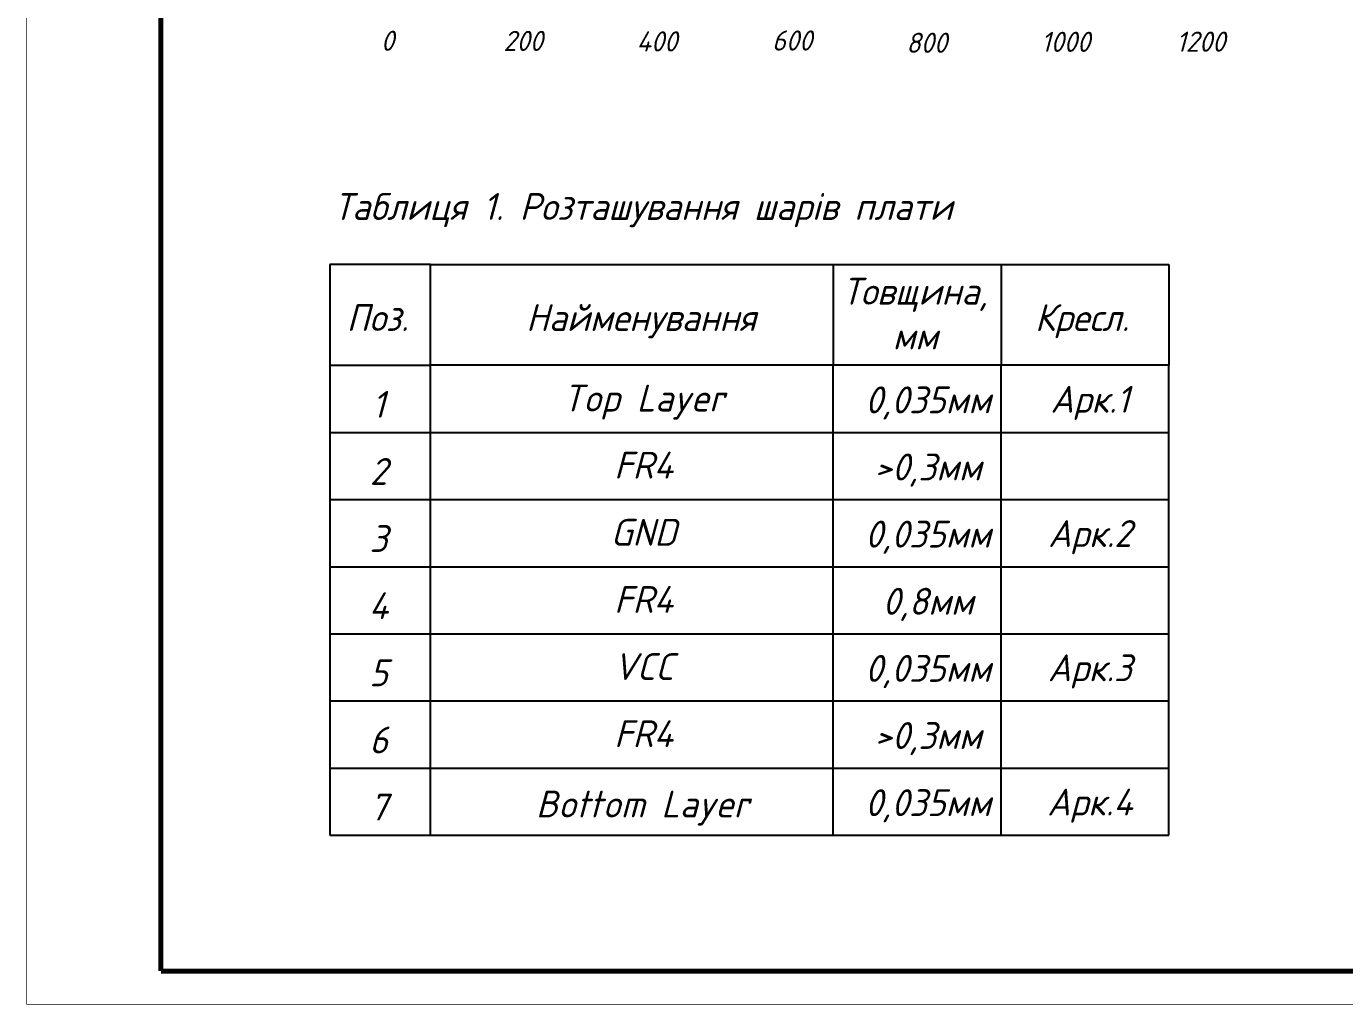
# Paper-space layout 'Лист1' of a CAD drawing. Header units: millimetres. Extents: x 0 to 420, y 0 to 297.
# Drawn here: x 0 to 196.4, y 0 to 145.7 of the extents above; entities that cross this region are included whole.
import ezdxf

# ---------------------------------------------------------------- set-up
doc = ezdxf.new("R2010")
doc.units = ezdxf.units.MM
doc.layers.add('Sheet', color=255, linetype='Continuous')
doc.styles.add('Gost', font='gost_type_0.ttf')
doc.styles.add('GOST-2.304_Type-B_italic', font='GOST Common Italic.ttf')

psp = doc.layouts.new('Лист1')

# ---------------------------------------------------------------- linework, layer by layer
for p, q in [((60.19, 110.235), (45.19, 110.235)), ((45.19, 110.235), (45.19, 95.235)), ((60.19, 95.235), (60.19, 110.235)), ((60.19, 110.235), (120.19, 110.235)), ((120.19, 110.235), (120.19, 95.235)), ((120.19, 110.235), (135.19, 110.235)), ((135.19, 110.235), (145.19, 110.235)), ((145.19, 110.235), (145.19, 95.235)), ((145.19, 110.235), (170.19, 110.235)), ((170.19, 110.235), (170.19, 95.235)), ((45.19, 95.235), (55.19, 95.235)), ((45.19, 95.235), (45.19, 85.235)), ((55.19, 95.235), (60.19, 95.235)), ((120.19, 95.235), (60.19, 95.235)), ((60.19, 85.235), (60.19, 95.235)), ((145.19, 95.235), (120.19, 95.235)), ((120.19, 85.235), (120.19, 95.235)), ((170.19, 95.235), (145.19, 95.235)), ((145.19, 85.235), (145.19, 95.235)), ((170.19, 85.235), (170.19, 95.235)), ((45.19, 85.235), (60.19, 85.235)), ((45.19, 85.235), (45.19, 75.235)), ((60.19, 85.235), (120.19, 85.235)), ((60.19, 75.235), (60.19, 85.235)), ((120.19, 85.235), (145.19, 85.235)), ((120.19, 75.235), (120.19, 85.235)), ((145.19, 85.235), (170.19, 85.235)), ((145.19, 75.235), (145.19, 85.235)), ((170.19, 75.235), (170.19, 85.235)), ((45.19, 75.235), (60.19, 75.235)), ((45.19, 75.235), (45.19, 65.235)), ((60.19, 75.235), (120.19, 75.235)), ((60.19, 65.235), (60.19, 75.235)), ((120.19, 75.235), (145.19, 75.235)), ((120.19, 65.235), (120.19, 75.235)), ((145.19, 75.235), (170.19, 75.235)), ((145.19, 65.235), (145.19, 75.235)), ((170.19, 65.235), (170.19, 75.235)), ((45.19, 65.235), (60.19, 65.235)), ((45.19, 65.235), (45.19, 55.235)), ((60.19, 65.235), (120.19, 65.235)), ((60.19, 55.235), (60.19, 65.235)), ((120.19, 65.235), (145.19, 65.235)), ((120.19, 55.235), (120.19, 65.235)), ((145.19, 65.235), (170.19, 65.235)), ((145.19, 55.235), (145.19, 65.235)), ((170.19, 55.235), (170.19, 65.235)), ((45.19, 55.235), (60.19, 55.235)), ((45.19, 55.235), (45.19, 45.235)), ((60.19, 55.235), (120.19, 55.235)), ((60.19, 45.235), (60.19, 55.235)), ((120.19, 55.235), (145.19, 55.235)), ((120.19, 45.235), (120.19, 55.235)), ((145.19, 55.235), (170.19, 55.235)), ((145.19, 45.235), (145.19, 55.235)), ((170.19, 45.235), (170.19, 55.235)), ((45.19, 45.235), (60.19, 45.235)), ((45.19, 45.235), (45.19, 35.235)), ((60.19, 45.235), (120.19, 45.235)), ((60.19, 35.235), (60.19, 45.235)), ((120.19, 45.235), (145.19, 45.235)), ((120.19, 35.235), (120.19, 45.235)), ((145.19, 45.235), (170.19, 45.235)), ((145.19, 35.235), (145.19, 45.235)), ((170.19, 35.235), (170.19, 45.235)), ((45.19, 35.235), (60.19, 35.235)), ((45.19, 35.235), (45.19, 25.235)), ((60.19, 35.235), (120.19, 35.235)), ((60.19, 25.235), (60.19, 35.235)), ((120.19, 35.235), (145.19, 35.235)), ((120.19, 25.235), (120.19, 35.235)), ((145.19, 35.235), (170.19, 35.235)), ((145.19, 25.235), (145.19, 35.235)), ((170.19, 25.235), (170.19, 35.235)), ((45.19, 25.235), (60.19, 25.235)), ((60.19, 25.235), (120.19, 25.235)), ((120.19, 25.235), (145.19, 25.235)), ((145.19, 25.235), (170.19, 25.235))]:
    psp.add_line(p, q)
at = {"layer": 'Sheet'}
for points, const_width in [([(0.05, 297.007), (420.007, 297.007), (420.007, 0.05), (0.05, 0.05), (0.05, 297.007)], 0.0991), ([(20.05, 5.007), (20.05, 292.007)], 0.749), ([(415.05, 5.007), (20.05, 5.007)], 0.749)]:
    psp.add_lwpolyline(points, dxfattribs=dict(at, const_width=const_width))

# ---------------------------------------------------------------- texts
at = {"attachment_point": 1}
for s, width, gutter_width, insert, char_height, style in [('{\\fGOST type B|b0|i1|c204|p34;0}', 5.5, 17.5, (52.809, 145.081), 3, 'Gost'), ('{\\fGOST type B|b0|i1|c204|p34;200}', 15.88495, 17.5, (71.049, 145.061), 3, 'Gost'), ('{\\fGOST type B|b0|i1|c204|p34;400}', 15.88495, 17.5, (90.879, 144.989), 3, 'Gost'), ('{\\fGOST type B|b0|i1|c204|p34;600}', 15.88495, 17.5, (111.054, 145.12), 3, 'Gost'), ('{\\fGOST type B|b0|i1|c204|p34;800}', 15.88495, 17.5, (131.055, 144.782), 3, 'Gost'), ('{\\fGOST type B|b0|i1|c204|p34;1000}', 15.88495, 17.5, (151.135, 144.924), 3, 'Gost'), ('{\\fGOST type B|b0|i1|c204|p34;1200}', 15.88495, 17.5, (171.27, 144.953), 3, 'Gost'), ('{\\fGOST type B|b0|i1|c204|p34;Таблиця 1. Розташування шарів плати}', 120.6153, 12.5, (45.809, 120.895), 4, 'GOST-2.304_Type-B_italic'), ('\\pxqc;{\\fGOST type B|b0|i1|c204|p34;Товщина, мм}', 22.86843, 12.5, (120.965, 108.27), 4, 'GOST-2.304_Type-B_italic'), ('\\pxqc;{\\fGOST type B|b0|i1|c204|p34;Поз.}', 12.98863, 12.5, (45.809, 104.35), 4, 'GOST-2.304_Type-B_italic'), ('\\pxqc;{\\fGOST type B|b0|i1|c204|p34;Найменування}', 29.59478, 12.5, (76.766, 104.35), 4, 'GOST-2.304_Type-B_italic'), ('\\pxqc;{\\fGOST type B|b0|i1|c204|p34;Кресл.}', 22.86843, 12.5, (145.809, 104.35), 4, 'GOST-2.304_Type-B_italic'), ('\\pxqc;{\\fGOST type B|b0|i1|c204|p34;Top Layer}', 29.59478, 12.5, (77.136, 92.356), 4, 'GOST-2.304_Type-B_italic'), ('\\pxqc;{\\fGOST type B|b0|i1|c204|p34;1}', 13.30195, 12.5, (45.809, 91.428), 4, 'GOST-2.304_Type-B_italic'), ('\\pxqc;{\\fGOST type B|b0|i1|c204|p34;0,035мм}', 20.98426, 12.5, (123.813, 92.086), 4, 'GOST-2.304_Type-B_italic'), ('\\pxqc;{\\fGOST type B|b0|i1|c204|p34;Арк.1}', 24.78402, 12.5, (146.021, 92.179), 4, 'GOST-2.304_Type-B_italic'), ('\\pxqc;{\\fGOST type B|b0|i1|c204|p34;2}', 13.30195, 12.5, (45.809, 81.428), 4, 'GOST-2.304_Type-B_italic'), ('\\pxqc;{\\fGOST type B|b0|i1|c204|p34;FR4}', 29.59478, 12.5, (77.136, 82.356), 4, 'GOST-2.304_Type-B_italic'), ('\\pxqc;{\\fGOST type B|b0|i1|c204|p34;>0,3мм}', 20.98426, 12.5, (123.813, 82.086), 4, 'GOST-2.304_Type-B_italic'), ('\\pxqc;{\\fGOST type B|b0|i1|c204|p34;3}', 13.30195, 12.5, (45.809, 71.428), 4, 'GOST-2.304_Type-B_italic'), ('\\pxqc;{\\fGOST type B|b0|i1|c204|p34;GND}', 29.59478, 12.5, (77.136, 72.356), 4, 'GOST-2.304_Type-B_italic'), ('\\pxqc;{\\fGOST type B|b0|i1|c204|p34;0,035мм}', 20.98426, 12.5, (123.813, 72.086), 4, 'GOST-2.304_Type-B_italic'), ('\\pxqc;{\\fGOST type B|b0|i1|c204|p34;Арк.2}', 24.78402, 12.5, (146.021, 72.179), 4, 'GOST-2.304_Type-B_italic'), ('\\pxqc;{\\fGOST type B|b0|i1|c204|p34;4}', 13.30195, 12.5, (45.809, 61.428), 4, 'GOST-2.304_Type-B_italic'), ('\\pxqc;{\\fGOST type B|b0|i1|c204|p34;FR4}', 29.59478, 12.5, (77.136, 62.356), 4, 'GOST-2.304_Type-B_italic'), ('\\pxqc;{\\fGOST type B|b0|i1|c204|p34;0,8мм}', 20.98426, 12.5, (123.813, 62.086), 4, 'GOST-2.304_Type-B_italic'), ('\\pxqc;{\\fGOST type B|b0|i1|c204|p34;5}', 13.30195, 12.5, (45.809, 51.428), 4, 'GOST-2.304_Type-B_italic'), ('\\pxqc;{\\fGOST type B|b0|i1|c204|p34;VCC}', 29.59478, 12.5, (77.136, 52.356), 4, 'GOST-2.304_Type-B_italic'), ('\\pxqc;{\\fGOST type B|b0|i1|c204|p34;0,035мм}', 20.98426, 12.5, (123.813, 52.086), 4, 'GOST-2.304_Type-B_italic'), ('\\pxqc;{\\fGOST type B|b0|i1|c204|p34;Арк.3}', 24.78402, 12.5, (146.021, 52.179), 4, 'GOST-2.304_Type-B_italic'), ('\\pxqc;{\\fGOST type B|b0|i1|c204|p34;6}', 13.30195, 12.5, (45.809, 41.428), 4, 'GOST-2.304_Type-B_italic'), ('\\pxqc;{\\fGOST type B|b0|i1|c204|p34;FR4}', 29.59478, 12.5, (77.136, 42.356), 4, 'GOST-2.304_Type-B_italic'), ('\\pxqc;{\\fGOST type B|b0|i1|c204|p34;>0,3мм}', 20.98426, 12.5, (123.813, 42.086), 4, 'GOST-2.304_Type-B_italic'), ('\\pxqc;{\\fGOST type B|b0|i1|c204|p34;7}', 13.30195, 12.5, (45.809, 31.428), 4, 'GOST-2.304_Type-B_italic'), ('\\pxqc;{\\fGOST type B|b0|i1|c204|p34;Bottom Layer}', 41.28307, 12.5, (71.134, 31.882), 4, 'GOST-2.304_Type-B_italic'), ('\\pxqc;{\\fGOST type B|b0|i1|c204|p34;0,035мм}', 20.98426, 12.5, (123.813, 32.086), 4, 'GOST-2.304_Type-B_italic'), ('\\pxqc;{\\fGOST type B|b0|i1|c204|p34;Арк.4}', 24.78402, 12.5, (146.021, 32.179), 4, 'GOST-2.304_Type-B_italic')]:
    psp.add_mtext_dynamic_manual_height_columns(s, width=width, gutter_width=gutter_width, heights=[0], dxfattribs=dict(at, insert=insert, char_height=char_height, style=style))

doc.saveas('drawing.dxf')
